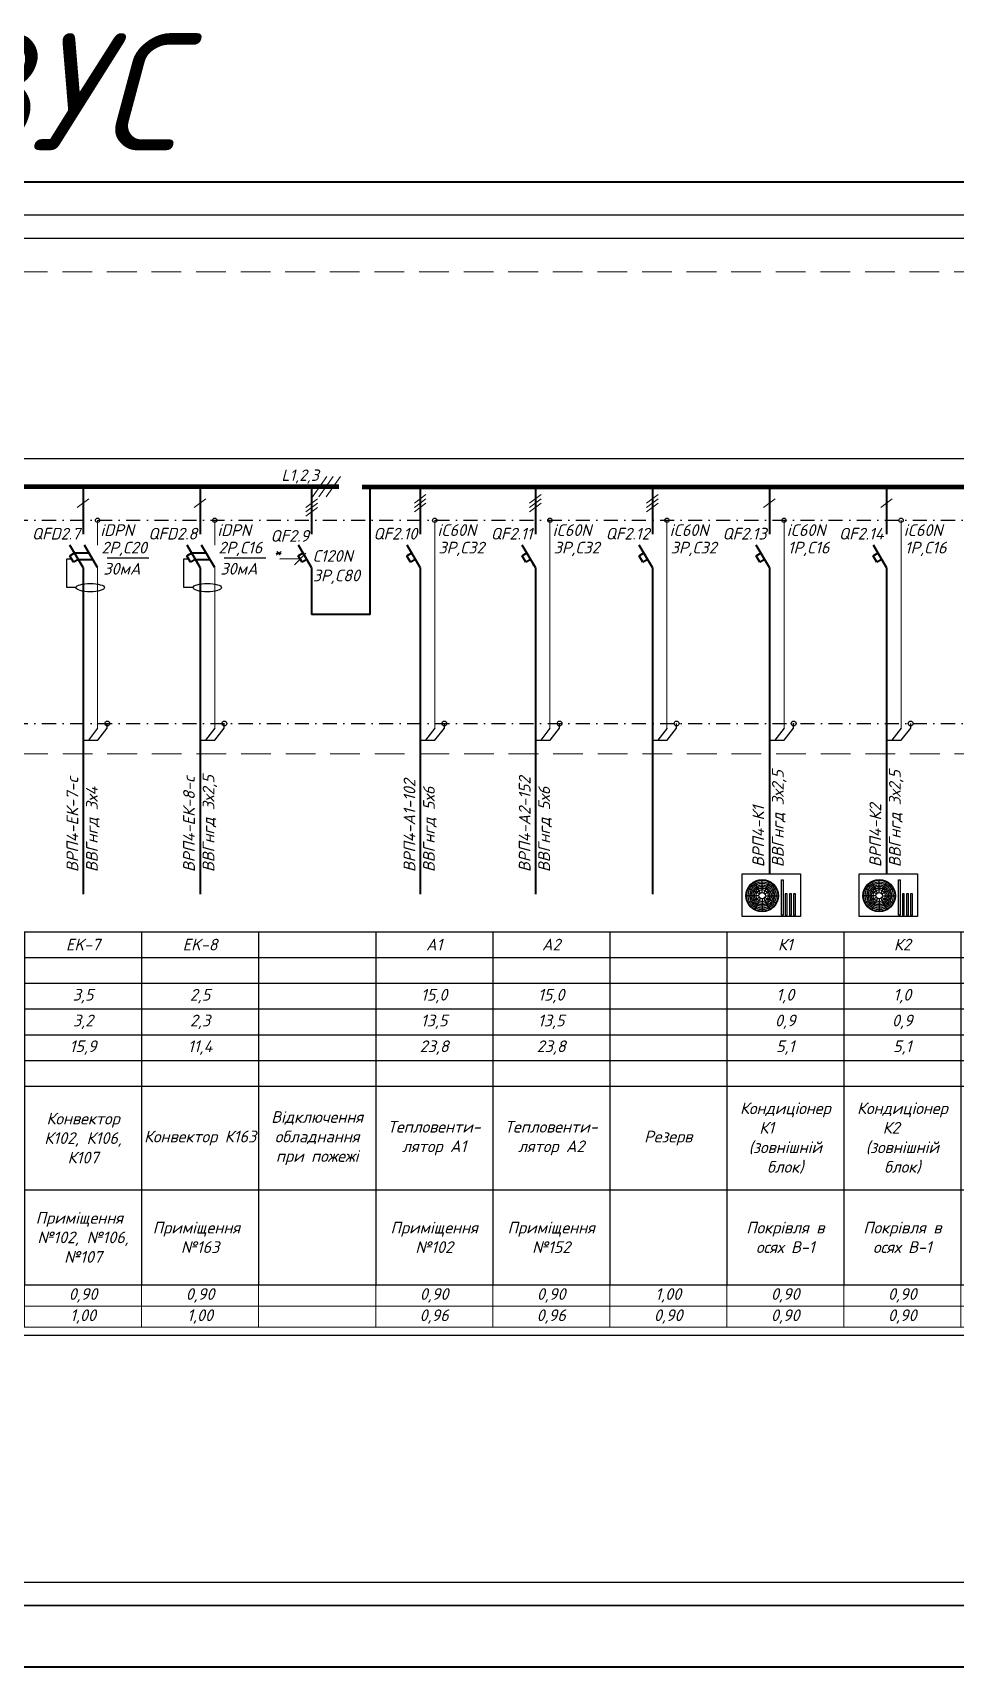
# Model space of a CAD drawing. Header units: millimetres. Extents: x -122434 to 1506205, y -201405 to 386015.
# Drawn here: x 218871 to 238578, y 153284 to 188198 of the extents above; entities that cross this region are included whole.
import ezdxf
from ezdxf.enums import TextEntityAlignment as Align

# ---------------------------------------------------------------- set-up
doc = ezdxf.new("R2010")
doc.units = ezdxf.units.MM
doc.linetypes.add('DASHDOTX2', pattern=[2, 1, -0.5, 0, -0.5])
doc.linetypes.add('DASHED', pattern=[9.525, 6.35, -3.175])
doc.layers.get('Defpoints').update_dxf_attribs({"color": 4})
doc.layers.add('Маркування електро ліній', color=7, linetype='Continuous', lineweight=18)
doc.styles.add('GOST 2.304', font='isocpeui.ttf')
doc.styles.add('ICO', font='isocpeui.ttf')
doc.styles.get("Standard").update_dxf_attribs({"font": 'arial.ttf'})
doc.styles.add('ГОСТ 2.304', font='isocpeui.ttf')
doc.dimstyles.new('М150', dxfattribs={"dimscale": 1, "dimtxt": 2.5, "dimasz": 2.5, "dimexe": 0, "dimexo": 2.5, "dimgap": 1, "dimtad": 1, "dimlfac": 150, "dimtxsty": 'Standard', "dimblk": 'OBLIQUE', "dimcen": 2.5, "dimadec": 0, "dimazin": 0, "dimtfac": 1, "dimtmove": 0, "dimatfit": 3, "dimldrblk": 'OBLIQUE', "dimfxl": 1, "dimarcsym": 0})

# ---------------------------------------------------------------- blocks, each defined once
blk = doc.blocks.new('*T54')
at = {"color": 0, "lineweight": -2, "transparency": 16777216}
for p, q in [((0, 0), (4000, 0)), ((0, 0), (0, -7540)), ((4000, 0), (4000, -2200)), ((9000, 0), (9000, -7540)), ((11500, 0), (11500, -7540)), ((14000, 0), (14000, -2200)), ((16500, 0), (16500, -7540)), ((19000, 0), (19000, -7540)), ((21500, 0), (21500, -7540)), ((24000, 0), (24000, -7540)), ((26500, 0), (26500, -7540)), ((29000, 0), (29000, -7540)), ((31500, 0), (31500, -7540)), ((34000, 0), (34000, -7540)), ((66500, 0), (66500, -7540)), ((69000, 0), (69000, -3300)), ((71500, 0), (71500, -3300)), ((74000, 0), (74000, -3300)), ((76500, 0), (76500, -3300)), ((79000, 0), (79000, -3300)), ((81500, 0), (81500, -3300)), ((84000, 0), (84000, -3300)), ((86500, 0), (86500, -3300)), ((89000, 0), (89000, -3300)), ((91500, 0), (91500, -3300)), ((94000, 0), (94000, -3300)), ((0, -550), (94000, -550)), ((6500, -550), (6500, -2200)), ((36500, -550), (36500, -7540)), ((39000, -550), (39000, -3300)), ((41500, -550), (41500, -7540)), ((44000, -550), (44000, -7540)), ((46500, -550), (46500, -3300)), ((49000, -550), (49000, -3300)), ((51500, -550), (51500, -3300)), ((54000, -550), (54000, -3300)), ((56500, -550), (56500, -3300)), ((59000, -550), (59000, -3300)), ((61500, -550), (61500, -3300)), ((64000, -550), (64000, -3300)), ((0, -1100), (21500, -1100)), ((24000, -1100), (94000, -1100)), ((0, -1650), (94000, -1650)), ((0, -2200), (4000, -2200)), ((11500, -2200), (34000, -2200)), ((44000, -2200), (94000, -2200)), ((0, -2750), (4000, -2750)), ((6500, -2750), (6500, -3300)), ((14000, -2750), (14000, -7540)), ((64000, -2750), (66500, -2750)), ((0, -3300), (94000, -3300)), ((4000, -3300), (4000, -7540)), ((0, -5515), (69000, -5515)), ((6500, -5515), (6500, -7540)), ((39000, -5515), (39000, -7540)), ((46500, -5515), (46500, -7540)), ((49000, -5515), (49000, -7540)), ((51500, -5515), (51500, -7540)), ((54000, -5515), (54000, -7540)), ((56500, -5515), (56500, -7540)), ((59000, -5515), (59000, -7540)), ((61500, -5515), (61500, -7540)), ((64000, -5515), (64000, -7540)), ((69000, -5515), (69000, -7540)), ((71500, -5515), (94000, -5515)), ((71500, -5515), (71500, -7540)), ((74000, -5515), (74000, -7540)), ((76500, -5515), (76500, -7540)), ((79000, -5515), (79000, -7540)), ((81500, -5515), (81500, -7540)), ((84000, -5515), (84000, -7540)), ((86500, -5515), (86500, -7540)), ((89000, -5515), (89000, -7540)), ((91500, -5515), (91500, -7540)), ((94000, -5515), (94000, -7540)), ((0, -7540), (94000, -7540))]:
    blk.add_line(p, q, dxfattribs=at)
at = {"color": 0, "linetype": 'ByBlock', "lineweight": -2, "transparency": 16777216}
for p, q in [((4000, 0), (94000, 0)), ((6500, 0), (6500, -550)), ((36500, 0), (36500, -550)), ((39000, 0), (39000, -550)), ((41500, 0), (41500, -550)), ((44000, 0), (44000, -550)), ((46500, 0), (46500, -550)), ((49000, 0), (49000, -550)), ((51500, 0), (51500, -550)), ((54000, 0), (54000, -550)), ((56500, 0), (56500, -550)), ((59000, 0), (59000, -550)), ((61500, 0), (61500, -550)), ((64000, 0), (64000, -550)), ((21500, -1100), (24000, -1100)), ((4000, -2200), (11500, -2200)), ((4000, -2200), (4000, -3300)), ((6500, -2200), (6500, -2750)), ((14000, -2200), (14000, -2750)), ((34000, -2200), (44000, -2200)), ((4000, -2750), (64000, -2750)), ((66500, -2750), (94000, -2750)), ((6500, -3300), (6500, -5515)), ((39000, -3300), (39000, -5515)), ((46500, -3300), (46500, -5515)), ((49000, -3300), (49000, -5515)), ((51500, -3300), (51500, -5515)), ((54000, -3300), (54000, -5515)), ((56500, -3300), (56500, -5515)), ((59000, -3300), (59000, -5515)), ((61500, -3300), (61500, -5515)), ((64000, -3300), (64000, -5515)), ((69000, -3300), (69000, -5515)), ((71500, -3300), (71500, -5515)), ((74000, -3300), (74000, -5515)), ((76500, -3300), (76500, -5515)), ((79000, -3300), (79000, -5515)), ((81500, -3300), (81500, -5515)), ((84000, -3300), (84000, -5515)), ((86500, -3300), (86500, -5515)), ((89000, -3300), (89000, -5515)), ((91500, -3300), (91500, -5515)), ((94000, -3300), (94000, -5515)), ((69000, -5515), (71500, -5515)), ((86500, -7540), (86500, -8447)), ((94000, -7540), (94000, -8447))]:
    blk.add_line(p, q, dxfattribs=at)
at = {"layer": 'Defpoints', "color": 8, "linetype": 'ByBlock', "lineweight": 0, "transparency": 16777216}
for p, q in [((0, -7540), (0, -8447)), ((4000, -7540), (4000, -8447)), ((6500, -7540), (6500, -8447)), ((9000, -7540), (9000, -8447)), ((11500, -7540), (11500, -8447)), ((14000, -7540), (14000, -8447)), ((16500, -7540), (16500, -8447)), ((19000, -7540), (19000, -8447)), ((21500, -7540), (21500, -8447)), ((24000, -7540), (24000, -8447)), ((26500, -7540), (26500, -8447)), ((29000, -7540), (29000, -8447)), ((31500, -7540), (31500, -8447)), ((34000, -7540), (34000, -8447)), ((36500, -7540), (36500, -8447)), ((39000, -7540), (39000, -8447)), ((41500, -7540), (41500, -8447)), ((44000, -7540), (44000, -8447)), ((46500, -7540), (46500, -8447)), ((49000, -7540), (49000, -8447)), ((51500, -7540), (51500, -8447)), ((54000, -7540), (54000, -8447)), ((56500, -7540), (56500, -8447)), ((59000, -7540), (59000, -8447)), ((61500, -7540), (61500, -8447)), ((64000, -7540), (64000, -8447)), ((66500, -7540), (66500, -8447)), ((69000, -7540), (69000, -8447)), ((71500, -7540), (71500, -8447)), ((74000, -7540), (74000, -8447)), ((76500, -7540), (76500, -8447)), ((79000, -7540), (79000, -8447)), ((81500, -7540), (81500, -8447)), ((84000, -7540), (84000, -8447)), ((89000, -7540), (89000, -8447)), ((91500, -7540), (91500, -8447)), ((0, -7994), (94000, -7994)), ((0, -8447), (94000, -8447))]:
    blk.add_line(p, q, dxfattribs=at)
at = {"color": 0, "transparency": 16777216, "char_height": 250, "attachment_point": 5, "style": 'ГОСТ 2.304'}
for s, insert, width in [('Номер по плану', (2000, -275), 3880), ('ПВ4', (5250, -275), 2380), ('ККБ1', (7750, -275), 2380), ('EK-1', (15250, -275), 2380), ('EK-2', (17750, -275), 2380), ('EK-3', (20250, -275), 2380), ('EK-4', (22750, -275), 2380), ('EK-5', (25250, -275), 2380), ('EK-6', (27750, -275), 2380), ('EK-7', (30250, -275), 2380), ('EK-8', (32750, -275), 2380), ('А1', (37750, -275), 2380), ('А2', (40250, -275), 2380), ('К1', (45250, -275), 2380), ('К2', (47750, -275), 2380), ('К3', (50250, -275), 2380), ('К4', (52750, -275), 2380), ('К5', (55250, -275), 2380), ('К6', (57750, -275), 2380), ('К8', (60250, -275), 2380), ('К8А', (62750, -275), 2380), ('В2', (67750, -275), 2380), ('В2.1', (70250, -275), 2380), ('В3', (72750, -275), 2380), ('В5', (75250, -275), 2380), ('В7', (77750, -275), 2380), ('В8', (80250, -275), 2380), ('В9', (82750, -275), 2380), ('В6', (85250, -275), 2380), ('В10', (87750, -275), 2380), ('В11', (90250, -275), 2380), ('В8.1', (92750, -275), 2380), ('Тип', (2000, -825), 3880), ('Рвст., кВт', (2000, -1375), 3880), ('78,0', (5250, -1375), 2380), ('10,9', (7750, -1375), 2380), ('2,5', (15250, -1375), 2380), ('2,5', (17750, -1375), 2380), ('1,5', (20250, -1375), 2380), ('2,0', (22750, -1375), 2380), ('4,0', (25250, -1375), 2380), ('1,5', (27750, -1375), 2380), ('3,5', (30250, -1375), 2380), ('2,5', (32750, -1375), 2380), ('15,0', (37750, -1375), 2380), ('15,0', (40250, -1375), 2380), ('1,0', (45250, -1375), 2380), ('1,0', (47750, -1375), 2380), ('1,0', (50250, -1375), 2380), ('1,0', (52750, -1375), 2380), ('1,0', (55250, -1375), 2380), ('1,0', (57750, -1375), 2380), ('1,5', (60250, -1375), 2380), ('1,5', (62750, -1375), 2380), ('0,3', (67750, -1375), 2380), ('0,3', (70250, -1375), 2380), ('0,05', (72750, -1375), 2380), ('0,12', (75250, -1375), 2380), ('0,8', (77750, -1375), 2380), ('0,8', (80250, -1375), 2380), ('0,8', (82750, -1375), 2380), ('0,2', (85250, -1375), 2380), ('0,02', (87750, -1375), 2380), ('0,3', (90250, -1375), 2380), ('0,8', (92750, -1375), 2380), ('Рр., кВт', (2000, -1925), 3880), ('70,2', (5250, -1925), 2380), ('10,9', (7750, -1925), 2380), ('2,3', (15250, -1925), 2380), ('2,3', (17750, -1925), 2380), ('1,4', (20250, -1925), 2380), ('1,8', (22750, -1925), 2380), ('3,6', (25250, -1925), 2380), ('1,4', (27750, -1925), 2380), ('3,2', (30250, -1925), 2380), ('2,3', (32750, -1925), 2380), ('13,5', (37750, -1925), 2380), ('13,5', (40250, -1925), 2380), ('0,9', (45250, -1925), 2380), ('0,9', (47750, -1925), 2380), ('0,9', (50250, -1925), 2380), ('0,9', (52750, -1925), 2380), ('0,9', (55250, -1925), 2380), ('0,9', (57750, -1925), 2380), ('1,4', (60250, -1925), 2380), ('1,4', (62750, -1925), 2380), ('0,2', (67750, -1925), 2380), ('0,2', (70250, -1925), 2380), ('0,04', (72750, -1925), 2380), ('0,08', (75250, -1925), 2380), ('0,5', (77750, -1925), 2380), ('0,5', (80250, -1925), 2380), ('0,5', (82750, -1925), 2380), ('0,14', (85250, -1925), 2380), ('0,01', (87750, -1925), 2380), ('0,2', (90250, -1925), 2380), ('0,5', (92750, -1925), 2380), ('Іном.', (2000, -2475), 3880), ('123,6', (5250, -2475), 2380), ('18,4', (7750, -2475), 2380), ('11,4', (15250, -2475), 2380), ('11,4', (17750, -2475), 2380), ('6,8', (20250, -2475), 2380), ('9,1', (22750, -2475), 2380), ('18,2', (25250, -2475), 2380), ('6,8', (27750, -2475), 2380), ('15,9', (30250, -2475), 2380), ('11,4', (32750, -2475), 2380), ('23,8', (37750, -2475), 2380), ('23,8', (40250, -2475), 2380), ('5,1', (45250, -2475), 2380), ('5,1', (47750, -2475), 2380), ('5,1', (50250, -2475), 2380), ('5,1', (52750, -2475), 2380), ('5,1', (55250, -2475), 2380), ('5,1', (57750, -2475), 2380), ('7,6', (60250, -2475), 2380), ('7,6', (62750, -2475), 2380), ('1,8', (67750, -2475), 2380), ('1,8', (70250, -2475), 2380), ('0,3', (72750, -2475), 2380), ('0,7', (75250, -2475), 2380), ('4,7', (77750, -2475), 2380), ('4,7', (80250, -2475), 2380), ('4,7', (82750, -2475), 2380), ('1,2', (85250, -2475), 2380), ('0,1', (87750, -2475), 2380), ('1,8', (90250, -2475), 2380), ('4,7', (92750, -2475), 2380), ('Іп', (2000, -3025), 3880), ('Компресорно- конденсатор- ний блок для ПВ4', (7750, -4408), 2380), ('Відключення обладнання при пожежі', (35250, -4408), 2380), ('Кондиціонер К1      (зовнішній блок)', (45250, -4408), 2380), ('Кондиціонер К2    (зовнішній блок)', (47750, -4408), 2380), ('Кондиціонер К3     (зовнішній блок)', (50250, -4408), 2380), ('Кондиціонер К4    (зовнішній блок)', (52750, -4408), 2380), ('Кондиціонер К5    (зовнішній блок)', (55250, -4408), 2380), ('Кондиціонер К6    (зовнішній блок)', (57750, -4408), 2380), ('Кондиціонер К8     (зовнішній блок)', (60250, -4408), 2380), ('Кондиціонер К8А   (зовнішній блок)', (62750, -4408), 2380), ('{\\T0.95;\\C7;Найменування обладнання за планом}', (2000, -4408), 3880), ('Конвектори {\\C256;К156, К157}', (15250, -4408), 2380), ('Конвектори К150, К151', (20250, -4408), 2380), ('Конвектори К136, К137, К144', (22750, -4408), 2380), ('Конвектори К145.1, К145.2, К146', (25250, -4408), 2380), ('Конвектор К102, К106, К107', (30250, -4408), 2380), ('Тепловенти- лятор А1', (37750, -4408), 2380), ('Тепловенти- лятор А2', (40250, -4408), 2380), ('Вентсистема', (5250, -4408), 2380), ('Резерв', (10250, -4408), 2380), ('Конвектор К162', (17750, -4408), 2380), ('Конвектор К134', (27750, -4408), 2380), ('Конвектор К163', (32750, -4408), 2380), ('Резерв', (42750, -4408), 2380), ('Резерв', (65250, -4408), 2380), ('Вентилятор', (67750, -4408), 2380), ('Вентилятор', (70250, -4408), 2380), ('Вентилятор', (72750, -4408), 2380), ('Вентилятор', (75250, -4408), 2380), ('Вентилятор', (77750, -4408), 2380), ('Вентилятор', (80250, -4408), 2380), ('Вентилятор', (82750, -4408), 2380), ('Вентилятор', (85250, -4408), 2380), ('Вентилятор', (87750, -4408), 2380), ('Вентилятор', (90250, -4408), 2380), ('Вентилятор', (92750, -4408), 2380), ('Венткамера №163', (5250, -6528), 2380), ('Покрівля в осях В-1', (7750, -6528), 2380), ('Приміщення  №156, №157', (15250, -6528), 2380), ('Приміщення  №162', (17750, -6528), 2380), ('Приміщення  №150, №151', (20250, -6528), 2380), ('Приміщення  №136, №137, №144', (22750, -6528), 2380), ('Приміщення  №145, №146', (25250, -6528), 2380), ('Приміщення  №134', (27750, -6528), 2380), ('Приміщення  №102, №106, №107', (30250, -6528), 2380), ('Приміщення  №163', (32750, -6528), 2380), ('Приміщення №102', (37750, -6528), 2380), ('Приміщення №152', (40250, -6528), 2380), ('Покрівля в осях В-1', (45250, -6528), 2380), ('Покрівля в осях В-1', (47750, -6528), 2380), ('Покрівля в осях В-1', (50250, -6528), 2380), ('Покрівля в осях Д-1', (52750, -6528), 2380), ('Покрівля в осях Д-1', (55250, -6528), 2380), ('Покрівля в осях А-3', (57750, -6528), 2380), ('Покрівля в осях В-1', (60250, -6528), 2380), ('Покрівля в осях В-1', (62750, -6528), 2380), ('Покрівля в осях Г-5', (67750, -6528), 2380), ('Покрівля в осях Г-5', (70250, -6528), 2380), ('Покрівля в осях Ж-3', (72750, -6528), 2380), ('Покрівля в осях А-3', (75250, -6528), 2380), ('Покрівля в осях Ж-3', (77750, -6528), 2380), ('Покрівля в осях А-3', (80250, -6528), 2380), ('Покрівля в осях Ж-3', (82750, -6528), 2380), ('Приміщення №129', (85250, -6528), 2380), ('Електро- щитова №161', (87750, -6528), 2380), ('Компресорна №162', (90250, -6528), 2380), ('Покрівля в осях А-3', (92750, -6528), 2380), ('{\\T0.95;\\C7;Місце встановлення}', (2000, -6528), 3880)]:
    blk.add_mtext(s, dxfattribs=dict(at, insert=insert, width=width))
at = {"color": 7, "true_color": 0xffffff, "transparency": 16777216, "char_height": 250, "attachment_point": 5, "style": 'ГОСТ 2.304'}
for s, insert, width in [('Кп', (2000, -7767), 3880), ('0,90', (5250, -7767), 2380), ('1,00', (7750, -7767), 2380), ('0,90', (15250, -7767), 2380), ('0,90', (17750, -7767), 2380), ('0,90', (20250, -7767), 2380), ('0,90', (22750, -7767), 2380), ('0,90', (25250, -7767), 2380), ('0,90', (27750, -7767), 2380), ('0,90', (30250, -7767), 2380), ('0,90', (32750, -7767), 2380), ('0,90', (37750, -7767), 2380), ('0,90', (40250, -7767), 2380), ('1,00', (42750, -7767), 2380), ('0,90', (45250, -7767), 2380), ('0,90', (47750, -7767), 2380), ('0,90', (50250, -7767), 2380), ('0,90', (52750, -7767), 2380), ('0,90', (55250, -7767), 2380), ('0,90', (57750, -7767), 2380), ('0,90', (60250, -7767), 2380), ('0,90', (62750, -7767), 2380), ('0,00', (65250, -7767), 2380), ('0,70', (67750, -7767), 2380), ('0,70', (70250, -7767), 2380), ('0,70', (72750, -7767), 2380), ('0,70', (75250, -7767), 2380), ('0,70', (77750, -7767), 2380), ('0,70', (80250, -7767), 2380), ('0,70', (82750, -7767), 2380), ('0,70', (85250, -7767), 2380), ('0,70', (87750, -7767), 2380), ('0,70', (90250, -7767), 2380), ('0,70', (92750, -7767), 2380), ('cos ф', (2000, -8220), 3880), ('0,96', (5250, -8220), 2380), ('0,90', (7750, -8220), 2380), ('1,00', (15250, -8220), 2380), ('1,00', (17750, -8220), 2380), ('1,00', (20250, -8220), 2380), ('1,00', (22750, -8220), 2380), ('1,00', (25250, -8220), 2380), ('1,00', (27750, -8220), 2380), ('1,00', (30250, -8220), 2380), ('1,00', (32750, -8220), 2380), ('0,96', (37750, -8220), 2380), ('0,96', (40250, -8220), 2380), ('0,90', (42750, -8220), 2380), ('0,90', (45250, -8220), 2380), ('0,90', (47750, -8220), 2380), ('0,90', (50250, -8220), 2380), ('0,90', (52750, -8220), 2380), ('0,90', (55250, -8220), 2380), ('0,90', (57750, -8220), 2380), ('0,90', (60250, -8220), 2380), ('0,90', (62750, -8220), 2380), ('0,00', (65250, -8220), 2380), ('0,75', (67750, -8220), 2380), ('0,75', (70250, -8220), 2380), ('0,75', (72750, -8220), 2380), ('0,75', (75250, -8220), 2380), ('0,75', (77750, -8220), 2380), ('0,75', (80250, -8220), 2380), ('0,75', (82750, -8220), 2380), ('0,75', (85250, -8220), 2380), ('0,75', (87750, -8220), 2380), ('0,75', (90250, -8220), 2380), ('0,75', (92750, -8220), 2380)]:
    blk.add_mtext(s, dxfattribs=dict(at, insert=insert, width=width))
blk = doc.blocks.new('*U159')
at = {"color": 0, "lineweight": 40}
for p, q in [((0, 0), (0, -1005)), ((0, -1720), (-280, -1240)), ((311, -1720), (31, -1240)), ((-284, -1468), (-180, -1408)), ((-204, -1607), (-284, -1468)), ((-100, -1547), (-204, -1607)), ((-181, -1409), (130, -1409)), ((-100, -1547), (210, -1547))]:
    blk.add_line(p, q, dxfattribs=at)
at = {"color": 0, "lineweight": 13}
blk.add_line((-124, -441), (124, -256), dxfattribs=at)
at = {"color": 0, "lineweight": 9}
for p, q in [((311, -711), (311, -1240)), ((311, -2461), (311, -1720)), ((311, -2941), (311, -2461)), ((311, -5151), (311, -2941))]:
    blk.add_line(p, q, dxfattribs=at)
at = {"lineweight": 40}
for p, q in [((0, -1720), (0, -2226)), ((0, -2226), (0, -2941)), ((0, -2941), (0, -4529))]:
    blk.add_line(p, q, dxfattribs=at)
blk.add_line((516, -1512), (1402, -1512))
at = {"color": 0}
blk.add_lwpolyline([(-151, -2149), (-346, -2149), (-346, -1537), (-244, -1537)], dxfattribs=at)
blk.add_circle((311, -711), 46.3, dxfattribs=at)
blk.add_ellipse((153, -2149), major_axis=(-304, 0), ratio=0.29336, dxfattribs=at)
at = {"color": 0, "lineweight": 40}
blk.add_point((-37, -1659), dxfattribs=at)
at = {"style": 'ГОСТ 2.304'}
blk.add_attdef('QF', text='', height=250, dxfattribs=at).set_placement((-61, -997), align=Align.MIDDLE_RIGHT)
at = {"lineweight": 50, "style": 'ГОСТ 2.304'}
for tag, p in [('ТYPE', (369, -1046)), ('CURRENT', (391, -1419)), ('D_CURRENT', (432, -1871))]:
    blk.add_attdef(tag, p, '', height=250, dxfattribs=at)
blk = doc.blocks.new('*U160')
at = {"color": 0, "lineweight": 40}
for p, q in [((0, 0), (0, -1005)), ((0, -1720), (-280, -1240)), ((-284, -1468), (-180, -1408)), ((-204, -1607), (-284, -1468)), ((-100, -1547), (-204, -1607))]:
    blk.add_line(p, q, dxfattribs=at)
at = {"color": 0, "lineweight": 13}
for p, q in [((-124, -348), (124, -163)), ((-124, -441), (124, -256)), ((-124, -533), (124, -348))]:
    blk.add_line(p, q, dxfattribs=at)
at = {"color": 0, "lineweight": 9}
for p, q in [((311, -711), (311, -1240)), ((311, -1240), (311, -1720)), ((311, -2461), (311, -1720)), ((311, -2941), (311, -2461)), ((311, -5151), (311, -2941))]:
    blk.add_line(p, q, dxfattribs=at)
at = {"lineweight": 40}
for p, q in [((0, -1720), (0, -2226)), ((0, -2226), (0, -2941)), ((0, -2941), (0, -4529))]:
    blk.add_line(p, q, dxfattribs=at)
at = {"color": 0}
blk.add_circle((311, -711), 46.3, dxfattribs=at)
at = {"color": 0, "lineweight": 40}
blk.add_point((-37, -1659), dxfattribs=at)
at = {"style": 'ГОСТ 2.304'}
blk.add_attdef('QF', text='', height=250, dxfattribs=at).set_placement((-61, -997), align=Align.MIDDLE_RIGHT)
at = {"lineweight": 50, "style": 'ГОСТ 2.304'}
for tag, p in [('ТYPE', (369, -1046)), ('CURRENT', (391, -1419))]:
    blk.add_attdef(tag, p, '', height=250, dxfattribs=at)
blk = doc.blocks.new('_Oblique')
at = {"color": 0, "linetype": 'ByBlock', "lineweight": -2}
blk.add_line((-0.5, -0.5), (0.5, 0.5), dxfattribs=at)
blk = doc.blocks.new('*U161')
at = {"color": 0, "lineweight": 40}
for p, q in [((0, 0), (0, -1005)), ((0, -1720), (-280, -1240)), ((-284, -1468), (-180, -1408)), ((-204, -1607), (-284, -1468)), ((-100, -1547), (-204, -1607))]:
    blk.add_line(p, q, dxfattribs=at)
at = {"color": 0, "lineweight": 13}
blk.add_line((-124, -441), (124, -256), dxfattribs=at)
at = {"color": 0, "lineweight": 9}
for p, q in [((311, -711), (311, -1240)), ((311, -1240), (311, -1720)), ((311, -2461), (311, -1720)), ((311, -2941), (311, -2461)), ((311, -5151), (311, -2941))]:
    blk.add_line(p, q, dxfattribs=at)
at = {"lineweight": 40}
for p, q in [((0, -1720), (0, -2226)), ((0, -2226), (0, -2941)), ((0, -2941), (0, -4529))]:
    blk.add_line(p, q, dxfattribs=at)
at = {"color": 0}
blk.add_circle((311, -711), 46.3, dxfattribs=at)
at = {"color": 0, "lineweight": 40}
blk.add_point((-37, -1659), dxfattribs=at)
at = {"style": 'ГОСТ 2.304'}
blk.add_attdef('QF', text='', height=250, dxfattribs=at).set_placement((-61, -997), align=Align.MIDDLE_RIGHT)
at = {"lineweight": 50, "style": 'ГОСТ 2.304'}
for tag, p in [('ТYPE', (369, -1046)), ('CURRENT', (391, -1419))]:
    blk.add_attdef(tag, p, '', height=250, dxfattribs=at)
blk = doc.blocks.new('Рамка А4х5')
at = {"lineweight": 30, "ltscale": 100}
blk.add_lwpolyline([(20, 5), (1045, 5), (1045, 292), (20, 292)], close=True, dxfattribs=at)
at = {"layer": 'Defpoints', "ltscale": 100}
blk.add_lwpolyline([(0, 0), (1050, 0), (1050, 297), (0, 297)], close=True, dxfattribs=at)

msp = doc.modelspace()

# ---------------------------------------------------------------- linework, layer by layer
at = {"color": 0, "lineweight": 40}
for p, q in [((224828, 178494), (224828, 177490)), ((226082, 175770), (226082, 178494)), ((224544, 177026), (224648, 177086)), ((224624, 176888), (224544, 177026)), ((224828, 176774), (224548, 177254)), ((224728, 176948), (224624, 176888)), ((224828, 176774), (224828, 175770)), ((226082, 175770), (224828, 175770))]:
    msp.add_line(p, q, dxfattribs=at)
at = {"lineweight": 15, "ltscale": 300}
for p, q in [((225154, 178720), (224848, 178284)), ((225288, 178720), (224982, 178284)), ((225445, 178720), (225139, 178284))]:
    msp.add_line(p, q, dxfattribs=at)
at = {"color": 0, "lineweight": 13}
for p, q in [((224704, 178054), (224952, 178239)), ((224704, 177961), (224952, 178146)), ((224704, 177868), (224952, 178053))]:
    msp.add_line(p, q, dxfattribs=at)
at = {"color": 0, "linetype": 'DASHDOTX2', "ltscale": 300}
msp.add_line((194465, 177783), (283697, 177783), dxfattribs=at)
at = {"lineweight": 40, "ltscale": 300}
for p, q in [((219947, 173965), (219947, 169795)), ((222447, 173965), (222447, 169795)), ((227147, 173965), (227147, 169795)), ((229608, 173965), (229608, 169795)), ((232108, 173965), (232108, 169795)), ((234608, 173965), (234608, 170231)), ((237108, 173965), (237108, 170231))]:
    msp.add_line(p, q, dxfattribs=at)
at = {"linetype": 'DASHDOTX2', "ltscale": 300}
msp.add_line((194465, 173444), (283697, 173444), dxfattribs=at)
at = {"color": 0, "ltscale": 300}
for p, q in [((220258, 173343), (220061, 173084)), ((220262, 173084), (220464, 173344)), ((220464, 173344), (220464, 173444)), ((222758, 173343), (222561, 173084)), ((222762, 173084), (222964, 173344)), ((222964, 173344), (222964, 173444)), ((227458, 173343), (227261, 173084)), ((227462, 173084), (227664, 173344)), ((227664, 173344), (227664, 173444)), ((229920, 173343), (229722, 173084)), ((229923, 173084), (230125, 173344)), ((230125, 173344), (230125, 173444)), ((232420, 173343), (232222, 173084)), ((232423, 173084), (232625, 173344)), ((232625, 173344), (232625, 173444)), ((234920, 173343), (234722, 173084)), ((234923, 173084), (235125, 173344)), ((235125, 173344), (235125, 173444)), ((237420, 173343), (237222, 173084)), ((237423, 173084), (237625, 173344)), ((237625, 173344), (237625, 173444)), ((219938, 173084), (220262, 173084)), ((222438, 173084), (222762, 173084)), ((227138, 173084), (227462, 173084)), ((229600, 173084), (229923, 173084)), ((232100, 173084), (232423, 173084)), ((234600, 173084), (234923, 173084)), ((237100, 173084), (237423, 173084))]:
    msp.add_line(p, q, dxfattribs=at)
for p, q in [((234413, 169821), (234290, 170071)), ((234452, 169833), (234452, 170111)), ((234491, 169821), (234614, 170071)), ((236913, 169821), (236790, 170071)), ((236952, 169833), (236952, 170111)), ((236991, 169821), (237114, 170071)), ((234384, 169765), (234106, 169765)), ((234396, 169803), (234146, 169926)), ((234396, 169726), (234146, 169603)), ((234413, 169708), (234290, 169458)), ((234452, 169696), (234452, 169418)), ((234491, 169708), (234614, 169458)), ((234508, 169803), (234758, 169926)), ((234508, 169726), (234758, 169603)), ((234520, 169765), (234798, 169765)), ((236884, 169765), (236606, 169765)), ((236896, 169803), (236646, 169926)), ((236896, 169726), (236646, 169603)), ((236913, 169708), (236790, 169458)), ((236952, 169696), (236952, 169418)), ((236991, 169708), (237114, 169458)), ((237008, 169803), (237258, 169926)), ((237008, 169726), (237258, 169603)), ((237020, 169765), (237298, 169765))]:
    msp.add_line(p, q)
msp.add_xline((1302, 154602), (-1, 0))
at = {"color": 6, "lineweight": 40}
msp.add_lwpolyline([(185000, 185011), (295146, 185011), (295146, 153284), (185000, 153284)], close=True, dxfattribs=at)
at = {"linetype": 'DASHED', "lineweight": 18, "ltscale": 100}
msp.add_lwpolyline([(193787, 183093), (284917, 183093), (284917, 172795), (193787, 172795)], close=True, dxfattribs=at)
at = {"color": 0, "lineweight": 40, "ltscale": 100, "const_width": 100}
for points in [[(203767, 178494), (225410, 178502)], [(225902, 178494), (283187, 178502)]]:
    msp.add_lwpolyline(points, dxfattribs=at)
at = {"lineweight": 30}
for points in [[(234026, 170231), (235268, 170231), (235268, 169318), (234026, 169318)], [(236526, 170231), (237768, 170231), (237768, 169318), (236526, 169318)]]:
    msp.add_lwpolyline(points, close=True, dxfattribs=at)
for points in [[(234868, 170101), (234901, 170101), (234901, 169352), (234868, 169352)], [(237368, 170101), (237401, 170101), (237401, 169352), (237368, 169352)], [(234947, 169352), (234989, 169352), (234989, 169806), (234947, 169806)], [(235035, 169352), (235076, 169352), (235076, 169806), (235035, 169806)], [(235122, 169352), (235164, 169352), (235164, 169806), (235122, 169806)], [(237447, 169352), (237489, 169352), (237489, 169806), (237447, 169806)], [(237535, 169352), (237576, 169352), (237576, 169806), (237535, 169806)], [(237622, 169352), (237664, 169352), (237664, 169806), (237622, 169806)]]:
    msp.add_lwpolyline(points, close=True)
at = {"color": 0}
for centre in [(220464, 173444), (222964, 173444), (227664, 173444, 0), (230125, 173444, 0), (232625, 173444, 0), (235125, 173444, 0), (237625, 173444, 0)]:
    msp.add_circle(centre, 51.8, dxfattribs=at)
for centre, radius in [((234452, 169765), 346), ((234452, 169765), 332), ((234452, 169765), 298), ((236952, 169765), 346), ((236952, 169765), 332), ((236952, 169765), 298), ((234452, 169765), 264), ((234452, 169765), 231), ((234452, 169765), 197), ((234452, 169765), 164), ((234452, 169765), 130), ((234452, 169765), 68.3), ((236952, 169765), 264), ((236952, 169765), 231), ((236952, 169765), 197), ((236952, 169765), 164), ((236952, 169765), 130), ((236952, 169765), 68.3)]:
    msp.add_circle(centre, radius)
at = {"layer": 'Defpoints', "color": 5}
msp.add_lwpolyline([(194156, 179100), (285253, 179100), (285253, 160371), (194156, 160371)], close=True, dxfattribs=at)

# ---------------------------------------------------------------- block references
at = {"xscale": 100, "yscale": 100, "zscale": 100}
msp.add_blockref('Рамка А4х5', (186697, 154602), dxfattribs=at)
at = {"lineweight": 50}
for name, p, values in [('*U159', (219947, 178494), {'QF': 'QFD2.7', 'ТYPE': 'iDPN', 'CURRENT': '2P,С20', 'D_CURRENT': '30мА'}), ('*U159', (222447, 178494), {'QF': 'QFD2.8', 'ТYPE': 'iDPN', 'CURRENT': '2P,С16', 'D_CURRENT': '30мА'}), ('*U160', (227147, 178494), {'QF': 'QF2.10', 'ТYPE': 'iC60N', 'CURRENT': '3P,С32'}), ('*U160', (229608, 178494), {'QF': 'QF2.11', 'ТYPE': 'iC60N', 'CURRENT': '3P,С32'}), ('*U160', (232108, 178494), {'QF': 'QF2.12', 'ТYPE': 'iC60N', 'CURRENT': '3P,С32'}), ('*U161', (234608, 178494), {'QF': 'QF2.13', 'ТYPE': 'iC60N', 'CURRENT': '1P,С16'}), ('*U161', (237108, 178494), {'QF': 'QF2.14', 'ТYPE': 'iC60N', 'CURRENT': '1P,С16'})]:
    msp.add_blockref(name, p, dxfattribs=at).add_auto_attribs(values)
msp.add_blockref('*T54', (189697, 168995))

# ---------------------------------------------------------------- texts
at = {"color": 6, "lineweight": 40, "style": 'GOST 2.304'}
msp.add_text('ВРП4 ОВК НОВУС', height=2500, dxfattribs=at).set_placement((195138, 185681))
at = {"color": 0, "lineweight": 9, "style": 'ICO'}
msp.add_text('L1,2,3', height=243.1, dxfattribs=at).set_placement((224184, 178625))
at = {"color": 0, "lineweight": 40, "style": 'GOST 2.304'}
msp.add_text('*', height=250, dxfattribs=at).set_placement((224013, 176980))
at = {"color": 7, "linetype": 'Continuous', "insert": (224855, 176784, 0), "char_height": 250, "width": 4000, "attachment_point": 4, "style": 'ГОСТ 2.304'}
msp.add_mtext('{\\C256;С120N\\P3P,C80}', dxfattribs=at)
at = {"color": 7, "linetype": 'Continuous', "char_height": 250, "width": 4000, "attachment_point": 4, "rotation": 90, "style": 'ГОСТ 2.304'}
for s, insert in [('\\pt3000;{\\C256;ВРП4-К1\\PВВГнгд 3х2,5}', (234608, 170375)), ('\\pt3000;{\\C256;ВРП4-К2\\PВВГнгд 3х2,5}', (237108, 170375)), ('{\\C256;ВРП4-ЕК-7-c\\P\\pxt12;ВВГнгд 3х4}', (219947, 170270)), ('{\\C256;ВРП4-ЕК-8-c\\P\\pt3000;ВВГнгд 3х2,5}', (222447, 170270)), ('{\\C256;ВРП4-А1-102\\P\\pt3000;ВВГнгд 5х6}', (227147, 170270, 0)), ('{\\C256;ВРП4-А2-152\\P\\pt3000;ВВГнгд 5х6}', (229608, 170270, 0))]:
    msp.add_mtext(s, dxfattribs=dict(at, insert=insert))
at = {"style": 'ГОСТ 2.304'}
msp.add_attdef('QF2.9', text='QF', height=250, dxfattribs=at).set_placement((224775, 177450), align=Align.MIDDLE_RIGHT)

# ---------------------------------------------------------------- leaders
at = {"layer": 'Маркування електро ліній'}
msp.add_leader([(224584, 176957), (224152, 176954)], dimstyle='М150', override={"dimasz": 250, "dimtad": 0}, dxfattribs=at)

doc.saveas('drawing.dxf')
